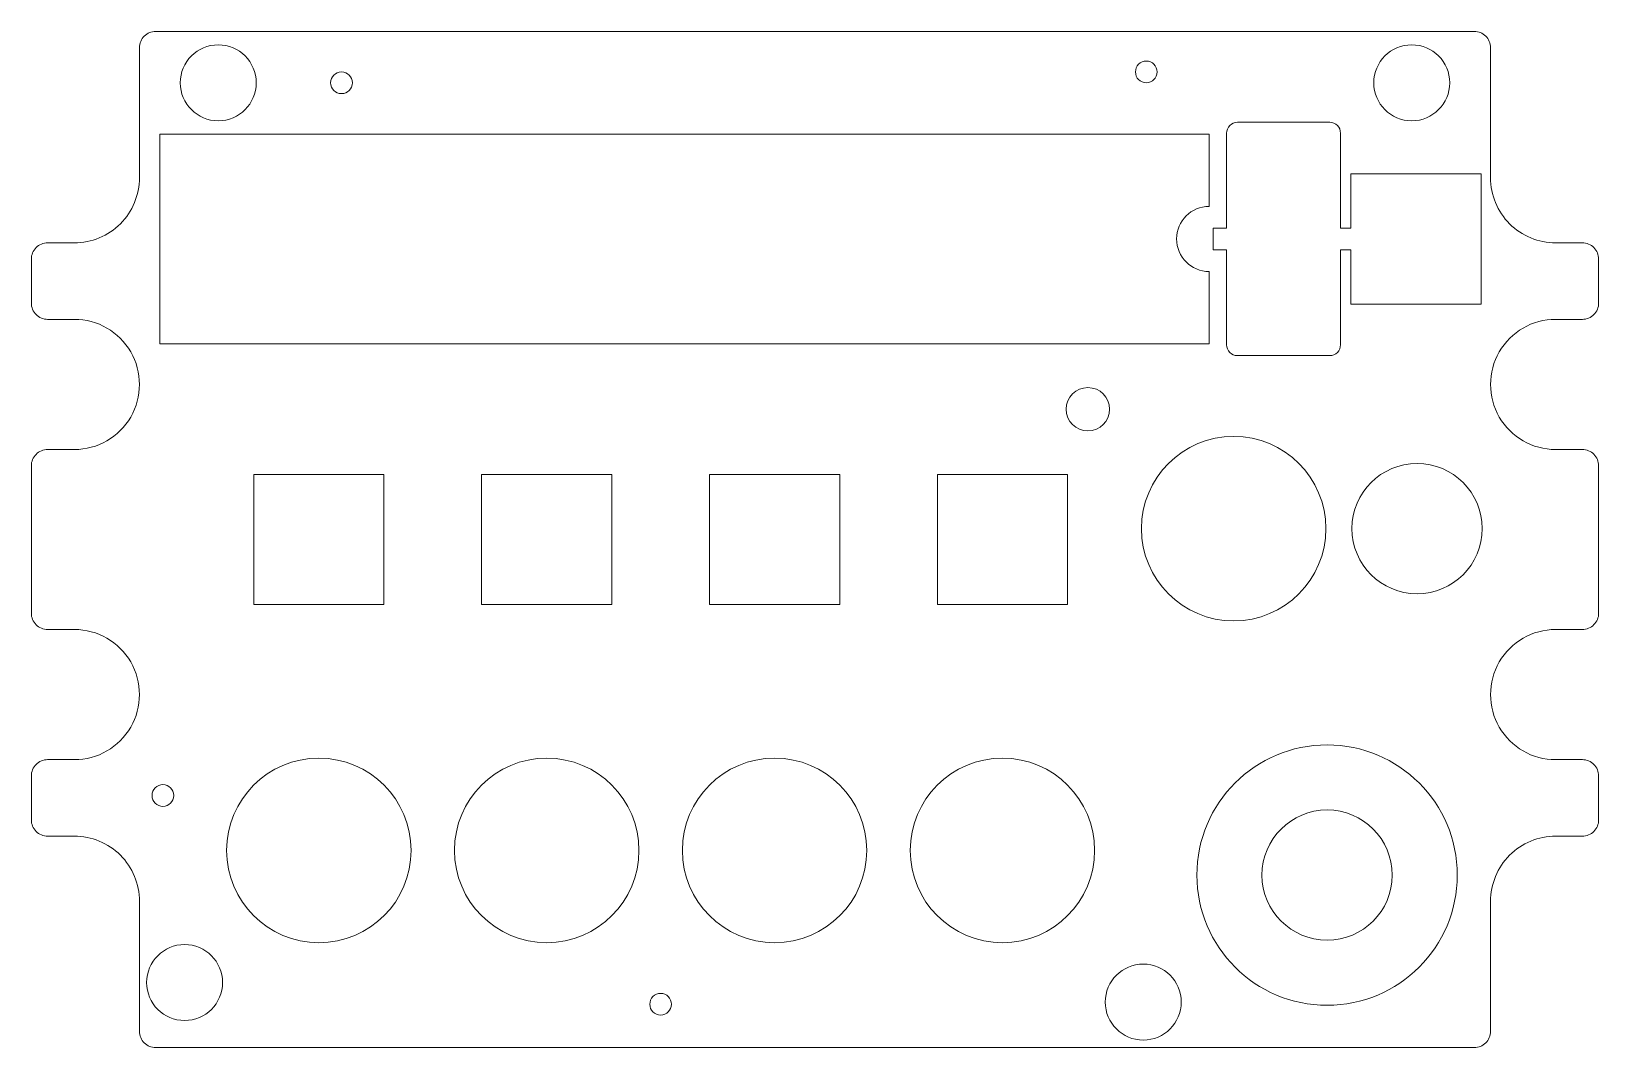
# Model space of a CAD drawing. Header units: millimetres. Extents: x -246 to 62, y -173 to 125.
# Drawn here: x -83 to 61.5, y -69.7 to 23.9 of the extents above; entities that cross this region are included whole.
import ezdxf

# ---------------------------------------------------------------- set-up
doc = ezdxf.new("R2010")
doc.units = ezdxf.units.MM
doc.header["$MEASUREMENT"] = 0
doc.layers.add('Cut', color=7, linetype='Continuous')
doc.layers.add('Engrave', color=7, linetype='Continuous')

msp = doc.modelspace()

# ---------------------------------------------------------------- linework, layer by layer
at = {"layer": 'Cut', "color": 250, "lineweight": 9}
for centre, major_axis in [((-65.7311, 19.1668), (0, 3.5)), ((44.2689, 19.1668), (0, 3.5)), ((19.8042, 20.1668), (0, 1)), ((-54.3711, 19.1668), (0, 1)), ((14.4223, -10.9176), (0, 2)), ((27.8564, -21.9177), (0, 8.5)), ((-56.4561, -51.5694), (0, 8.5)), ((-35.4561, -51.5694), (0, 8.5)), ((-14.4561, -51.5694), (0, 8.5)), ((6.5439, -51.5694), (0, 8.5)), ((-70.8311, -46.5091), (0, 1)), ((-68.8311, -63.7428), (0, 3.5)), ((19.5223, -65.5428), (0, 3.5)), ((-24.9561, -65.7428), (0, 1))]:
    msp.add_ellipse(centre, major_axis=major_axis, ratio=1, dxfattribs=at)
for points, knots in [([(51.5314, 22.4072), (51.5312, 22.8052), (51.3728, 23.1869), (51.0911, 23.4682), (51.0911, 23.4682), (50.8095, 23.7495), (50.4295, 23.9074), (50.0314, 23.9072), (50.0314, 23.9072), (50.0314, 23.9072), (-71.4936, 23.9072), (-71.4936, 23.9072), (-71.4936, 23.9072), (-71.8916, 23.9069), (-72.2733, 23.7485), (-72.5546, 23.4669), (-72.5546, 23.4669), (-72.8359, 23.1852), (-72.9938, 22.8052), (-72.9936, 22.4072), (-72.9936, 22.4072), (-72.9936, 22.4072), (-72.9936, 10.4197), (-72.9936, 10.4197), (-72.9936, 10.4197), (-72.9926, 8.8294), (-73.6233, 7.3038), (-74.7471, 6.1786), (-74.7471, 6.1786), (-75.8709, 5.0534), (-77.4033, 4.4207), (-78.9936, 4.4197), (-78.9936, 4.4197), (-78.9936, 4.4197), (-81.4561, 4.4197), (-81.4561, 4.4197), (-81.4561, 4.4197), (-81.8541, 4.4194), (-82.2358, 4.261), (-82.5171, 3.9794), (-82.5171, 3.9794), (-82.7984, 3.6977), (-82.9563, 3.3177), (-82.9561, 2.9197), (-82.9561, 2.9197), (-82.9561, 2.9197), (-82.9561, -1.1303), (-82.9561, -1.1303), (-82.9561, -1.1303), (-82.9558, -1.5284), (-82.7974, -1.9101), (-82.5158, -2.1914), (-82.5158, -2.1914), (-82.2341, -2.4727), (-81.8541, -2.6306), (-81.4561, -2.6303), (-81.4561, -2.6303), (-81.4561, -2.6303), (-78.9936, -2.6303), (-78.9936, -2.6303), (-78.9936, -2.6303), (-76.85, -2.6303), (-74.8692, -3.7739), (-73.7974, -5.6303), (-73.7974, -5.6303), (-72.7256, -7.4867), (-72.7256, -9.7739), (-73.7974, -11.6303), (-73.7974, -11.6303), (-74.8692, -13.4867), (-76.85, -14.6303), (-78.9936, -14.6303), (-78.9936, -14.6303), (-78.9936, -14.6303), (-81.4561, -14.6303), (-81.4561, -14.6303), (-81.4561, -14.6303), (-81.8541, -14.6306), (-82.2358, -14.789), (-82.5171, -15.0706), (-82.5171, -15.0706), (-82.7984, -15.3523), (-82.9563, -15.7323), (-82.9561, -16.1303), (-82.9561, -16.1303), (-82.9561, -16.1303), (-82.9561, -29.7053), (-82.9561, -29.7053), (-82.9561, -29.7053), (-82.9558, -30.1034), (-82.7974, -30.4851), (-82.5158, -30.7664), (-82.5158, -30.7664), (-82.2341, -31.0477), (-81.8541, -31.2056), (-81.4561, -31.2053), (-81.4561, -31.2053), (-81.4561, -31.2053), (-78.9936, -31.2053), (-78.9936, -31.2053), (-78.9936, -31.2053), (-76.85, -31.2053), (-74.8692, -32.3489), (-73.7974, -34.2053), (-73.7974, -34.2053), (-72.7256, -36.0617), (-72.7256, -38.3489), (-73.7974, -40.2053), (-73.7974, -40.2053), (-74.8692, -42.0617), (-76.85, -43.2053), (-78.9936, -43.2053), (-78.9936, -43.2053), (-78.9936, -43.2053), (-81.4561, -43.2053), (-81.4561, -43.2053), (-81.4561, -43.2053), (-81.8541, -43.2056), (-82.2358, -43.364), (-82.5171, -43.6456), (-82.5171, -43.6456), (-82.7984, -43.9273), (-82.9563, -44.3073), (-82.9561, -44.7053), (-82.9561, -44.7053), (-82.9561, -44.7053), (-82.9561, -48.7553), (-82.9561, -48.7553), (-82.9561, -48.7553), (-82.9558, -49.1534), (-82.7974, -49.5351), (-82.5158, -49.8164), (-82.5158, -49.8164), (-82.2341, -50.0977), (-81.8541, -50.2556), (-81.4561, -50.2553), (-81.4561, -50.2553), (-81.4561, -50.2553), (-78.9936, -50.2553), (-78.9936, -50.2553), (-78.9936, -50.2553), (-77.4033, -50.2543), (-75.8777, -50.8851), (-74.7525, -52.0089), (-74.7525, -52.0089), (-73.6273, -53.1327), (-72.9946, -54.665), (-72.9936, -56.2553), (-72.9936, -56.2553), (-72.9936, -56.2553), (-72.9936, -68.2428), (-72.9936, -68.2428), (-72.9936, -68.2428), (-72.9933, -68.6409), (-72.8349, -69.0226), (-72.5533, -69.3039), (-72.5533, -69.3039), (-72.2716, -69.5852), (-71.8916, -69.7431), (-71.4936, -69.7428), (-71.4936, -69.7428), (-71.4936, -69.7428), (50.0314, -69.7428), (50.0314, -69.7428), (50.0314, -69.7428), (50.4295, -69.7426), (50.8112, -69.5842), (51.0925, -69.3025), (51.0925, -69.3025), (51.3738, -69.0209), (51.5317, -68.6409), (51.5314, -68.2428), (51.5314, -68.2428), (51.5314, -68.2428), (51.5314, -56.2553), (51.5314, -56.2553), (51.5314, -56.2553), (51.5304, -54.665), (52.1612, -53.1395), (53.285, -52.0143), (53.285, -52.0143), (54.4088, -50.889), (55.9411, -50.2563), (57.5314, -50.2553), (57.5314, -50.2553), (57.5314, -50.2553), (59.9939, -50.2553), (59.9939, -50.2553), (59.9939, -50.2553), (60.392, -50.2551), (60.7737, -50.0967), (61.055, -49.815), (61.055, -49.815), (61.3363, -49.5334), (61.4942, -49.1534), (61.4939, -48.7553), (61.4939, -48.7553), (61.4939, -48.7553), (61.4939, -44.7053), (61.4939, -44.7053), (61.4939, -44.7053), (61.4937, -44.3073), (61.3353, -43.9256), (61.0536, -43.6443), (61.0536, -43.6443), (60.772, -43.363), (60.392, -43.2051), (59.9939, -43.2053), (59.9939, -43.2053), (59.9939, -43.2053), (57.5314, -43.2053), (57.5314, -43.2053), (57.5314, -43.2053), (55.3878, -43.2053), (53.4071, -42.0617), (52.3353, -40.2053), (52.3353, -40.2053), (51.2635, -38.3489), (51.2635, -36.0617), (52.3353, -34.2053), (52.3353, -34.2053), (53.4071, -32.3489), (55.3878, -31.2053), (57.5314, -31.2053), (57.5314, -31.2053), (57.5314, -31.2053), (59.9939, -31.2053), (59.9939, -31.2053), (59.9939, -31.2053), (60.392, -31.2051), (60.7737, -31.0467), (61.055, -30.765), (61.055, -30.765), (61.3363, -30.4834), (61.4942, -30.1034), (61.4939, -29.7053), (61.4939, -29.7053), (61.4939, -29.7053), (61.4939, -16.1303), (61.4939, -16.1303), (61.4939, -16.1303), (61.4937, -15.7323), (61.3353, -15.3506), (61.0536, -15.0693), (61.0536, -15.0693), (60.772, -14.788), (60.392, -14.6301), (59.9939, -14.6303), (59.9939, -14.6303), (59.9939, -14.6303), (57.5314, -14.6303), (57.5314, -14.6303), (57.5314, -14.6303), (55.3878, -14.6303), (53.4071, -13.4867), (52.3353, -11.6303), (52.3353, -11.6303), (51.2635, -9.7739), (51.2635, -7.4867), (52.3353, -5.6303), (52.3353, -5.6303), (53.4071, -3.7739), (55.3878, -2.6303), (57.5314, -2.6303), (57.5314, -2.6303), (57.5314, -2.6303), (59.9939, -2.6303), (59.9939, -2.6303), (59.9939, -2.6303), (60.392, -2.6301), (60.7737, -2.4717), (61.055, -2.19), (61.055, -2.19), (61.3363, -1.9084), (61.4942, -1.5284), (61.4939, -1.1303), (61.4939, -1.1303), (61.4939, -1.1303), (61.4939, 2.9197), (61.4939, 2.9197), (61.4939, 2.9197), (61.4937, 3.3177), (61.3353, 3.6994), (61.0536, 3.9807), (61.0536, 3.9807), (60.772, 4.262), (60.392, 4.4199), (59.9939, 4.4197), (59.9939, 4.4197), (59.9939, 4.4197), (57.5314, 4.4197), (57.5314, 4.4197), (57.5314, 4.4197), (55.9411, 4.4187), (54.4156, 5.0494), (53.2904, 6.1732), (53.2904, 6.1732), (52.1651, 7.297), (51.5324, 8.8294), (51.5314, 10.4197), (51.5314, 10.4197), (51.5314, 10.4197), (51.5314, 22.4072), (51.5314, 22.4072)], [0, 0, 0, 0, 0.01298701, 0.01298701, 0.01298701, 0.01298701, 0.02597403, 0.02597403, 0.02597403, 0.02597403, 0.03896104, 0.03896104, 0.03896104, 0.03896104, 0.05194805, 0.05194805, 0.05194805, 0.05194805, 0.06493506, 0.06493506, 0.06493506, 0.06493506, 0.07792208, 0.07792208, 0.07792208, 0.07792208, 0.09090909, 0.09090909, 0.09090909, 0.09090909, 0.1038961, 0.1038961, 0.1038961, 0.1038961, 0.11688312, 0.11688312, 0.11688312, 0.11688312, 0.12987013, 0.12987013, 0.12987013, 0.12987013, 0.14285714, 0.14285714, 0.14285714, 0.14285714, 0.15584416, 0.15584416, 0.15584416, 0.15584416, 0.16883117, 0.16883117, 0.16883117, 0.16883117, 0.18181818, 0.18181818, 0.18181818, 0.18181818, 0.19480519, 0.19480519, 0.19480519, 0.19480519, 0.20779221, 0.20779221, 0.20779221, 0.20779221, 0.22077922, 0.22077922, 0.22077922, 0.22077922, 0.23376623, 0.23376623, 0.23376623, 0.23376623, 0.24675325, 0.24675325, 0.24675325, 0.24675325, 0.25974026, 0.25974026, 0.25974026, 0.25974026, 0.27272727, 0.27272727, 0.27272727, 0.27272727, 0.28571429, 0.28571429, 0.28571429, 0.28571429, 0.2987013, 0.2987013, 0.2987013, 0.2987013, 0.31168831, 0.31168831, 0.31168831, 0.31168831, 0.32467532, 0.32467532, 0.32467532, 0.32467532, 0.33766234, 0.33766234, 0.33766234, 0.33766234, 0.35064935, 0.35064935, 0.35064935, 0.35064935, 0.36363636, 0.36363636, 0.36363636, 0.36363636, 0.37662338, 0.37662338, 0.37662338, 0.37662338, 0.38961039, 0.38961039, 0.38961039, 0.38961039, 0.4025974, 0.4025974, 0.4025974, 0.4025974, 0.41558442, 0.41558442, 0.41558442, 0.41558442, 0.42857143, 0.42857143, 0.42857143, 0.42857143, 0.44155844, 0.44155844, 0.44155844, 0.44155844, 0.45454545, 0.45454545, 0.45454545, 0.45454545, 0.46753247, 0.46753247, 0.46753247, 0.46753247, 0.48051948, 0.48051948, 0.48051948, 0.48051948, 0.49350649, 0.49350649, 0.49350649, 0.49350649, 0.50649351, 0.50649351, 0.50649351, 0.50649351, 0.51948052, 0.51948052, 0.51948052, 0.51948052, 0.53246753, 0.53246753, 0.53246753, 0.53246753, 0.54545455, 0.54545455, 0.54545455, 0.54545455, 0.55844156, 0.55844156, 0.55844156, 0.55844156, 0.57142857, 0.57142857, 0.57142857, 0.57142857, 0.58441558, 0.58441558, 0.58441558, 0.58441558, 0.5974026, 0.5974026, 0.5974026, 0.5974026, 0.61038961, 0.61038961, 0.61038961, 0.61038961, 0.62337662, 0.62337662, 0.62337662, 0.62337662, 0.63636364, 0.63636364, 0.63636364, 0.63636364, 0.64935065, 0.64935065, 0.64935065, 0.64935065, 0.66233766, 0.66233766, 0.66233766, 0.66233766, 0.67532468, 0.67532468, 0.67532468, 0.67532468, 0.68831169, 0.68831169, 0.68831169, 0.68831169, 0.7012987, 0.7012987, 0.7012987, 0.7012987, 0.71428571, 0.71428571, 0.71428571, 0.71428571, 0.72727273, 0.72727273, 0.72727273, 0.72727273, 0.74025974, 0.74025974, 0.74025974, 0.74025974, 0.75324675, 0.75324675, 0.75324675, 0.75324675, 0.76623377, 0.76623377, 0.76623377, 0.76623377, 0.77922078, 0.77922078, 0.77922078, 0.77922078, 0.79220779, 0.79220779, 0.79220779, 0.79220779, 0.80519481, 0.80519481, 0.80519481, 0.80519481, 0.81818182, 0.81818182, 0.81818182, 0.81818182, 0.83116883, 0.83116883, 0.83116883, 0.83116883, 0.84415584, 0.84415584, 0.84415584, 0.84415584, 0.85714286, 0.85714286, 0.85714286, 0.85714286, 0.87012987, 0.87012987, 0.87012987, 0.87012987, 0.88311688, 0.88311688, 0.88311688, 0.88311688, 0.8961039, 0.8961039, 0.8961039, 0.8961039, 0.90909091, 0.90909091, 0.90909091, 0.90909091, 0.92207792, 0.92207792, 0.92207792, 0.92207792, 0.93506494, 0.93506494, 0.93506494, 0.93506494, 0.94805195, 0.94805195, 0.94805195, 0.94805195, 0.96103896, 0.96103896, 0.96103896, 0.96103896, 0.97402597, 0.97402597, 0.97402597, 0.97402597, 1, 1, 1, 1]), ([(50.6541, 10.7763), (50.6541, 10.7763), (50.6541, -1.2237), (50.6541, -1.2237), (50.6541, -1.2237), (50.6541, -1.2237), (38.6541, -1.2237), (38.6541, -1.2237), (38.6541, -1.2237), (38.6541, -1.2237), (38.6541, 3.7763), (38.6541, 3.7763), (38.6541, 3.7763), (38.6541, 3.7763), (37.7041, 3.7763), (37.7041, 3.7763), (37.7041, 3.7763), (37.7041, 3.7763), (37.7041, -4.9737), (37.7041, -4.9737), (37.7041, -4.9737), (37.7043, -5.2387), (37.5992, -5.493), (37.4119, -5.6805), (37.4119, -5.6805), (37.2246, -5.868), (36.9692, -5.9735), (36.7041, -5.9737), (36.7041, -5.9737), (36.7041, -5.9737), (28.2041, -5.9737), (28.2041, -5.9737), (28.2041, -5.9737), (27.9391, -5.9738), (27.6848, -5.8687), (27.4973, -5.6814), (27.4973, -5.6814), (27.3097, -5.4941), (27.2043, -5.2387), (27.2041, -4.9737), (27.2041, -4.9737), (27.2041, -4.9737), (27.2041, 3.7763), (27.2041, 3.7763), (27.2041, 3.7763), (27.2041, 3.7763), (25.9541, 3.7763), (25.9541, 3.7763), (25.9541, 3.7763), (25.9541, 3.7763), (25.9541, 5.7763), (25.9541, 5.7763), (25.9541, 5.7763), (25.9541, 5.7763), (27.2041, 5.7763), (27.2041, 5.7763), (27.2041, 5.7763), (27.2041, 5.7763), (27.2041, 14.5263), (27.2041, 14.5263), (27.2041, 14.5263), (27.204, 14.7914), (27.3091, 15.0456), (27.4964, 15.2332), (27.4964, 15.2332), (27.6837, 15.4207), (27.9391, 15.5262), (28.2041, 15.5263), (28.2041, 15.5263), (28.2041, 15.5263), (36.7041, 15.5263), (36.7041, 15.5263), (36.7041, 15.5263), (36.9692, 15.5265), (37.2234, 15.4214), (37.411, 15.2341), (37.411, 15.2341), (37.5985, 15.0468), (37.704, 14.7914), (37.7041, 14.5263), (37.7041, 14.5263), (37.7041, 14.5263), (37.7041, 5.7763), (37.7041, 5.7763), (37.7041, 5.7763), (37.7041, 5.7763), (38.6541, 5.7763), (38.6541, 5.7763), (38.6541, 5.7763), (38.6541, 5.7763), (38.6541, 10.7763), (38.6541, 10.7763), (38.6541, 10.7763), (38.6541, 10.7763), (50.6541, 10.7763), (50.6541, 10.7763)], [0, 0, 0, 0, 0.04, 0.04, 0.04, 0.04, 0.08, 0.08, 0.08, 0.08, 0.12, 0.12, 0.12, 0.12, 0.16, 0.16, 0.16, 0.16, 0.2, 0.2, 0.2, 0.2, 0.24, 0.24, 0.24, 0.24, 0.28, 0.28, 0.28, 0.28, 0.32, 0.32, 0.32, 0.32, 0.36, 0.36, 0.36, 0.36, 0.4, 0.4, 0.4, 0.4, 0.44, 0.44, 0.44, 0.44, 0.48, 0.48, 0.48, 0.48, 0.52, 0.52, 0.52, 0.52, 0.56, 0.56, 0.56, 0.56, 0.6, 0.6, 0.6, 0.6, 0.64, 0.64, 0.64, 0.64, 0.68, 0.68, 0.68, 0.68, 0.72, 0.72, 0.72, 0.72, 0.76, 0.76, 0.76, 0.76, 0.8, 0.8, 0.8, 0.8, 0.84, 0.84, 0.84, 0.84, 0.88, 0.88, 0.88, 0.88, 0.92, 0.92, 0.92, 0.92, 1, 1, 1, 1]), ([(25.5939, -4.8737), (25.5939, -4.8737), (-71.1061, -4.8737), (-71.1061, -4.8737), (-71.1061, -4.8737), (-71.1061, -4.8737), (-71.1061, 14.4263), (-71.1061, 14.4263), (-71.1061, 14.4263), (-71.1061, 14.4263), (25.5939, 14.4263), (25.5939, 14.4263), (25.5939, 14.4263), (25.5939, 14.4263), (25.5939, 7.7763), (25.5939, 7.7763), (25.5939, 7.7763), (23.9369, 7.7763), (22.5939, 6.4333), (22.5939, 4.7763), (22.5939, 4.7763), (22.5939, 3.1195), (23.9369, 1.7763), (25.5939, 1.7763), (25.5939, 1.7763), (25.5939, 1.7763), (25.5939, -4.8737), (25.5939, -4.8737)], [0, 0, 0, 0, 0.125, 0.125, 0.125, 0.125, 0.25, 0.25, 0.25, 0.25, 0.375, 0.375, 0.375, 0.375, 0.5, 0.5, 0.5, 0.5, 0.625, 0.625, 0.625, 0.625, 0.75, 0.75, 0.75, 0.75, 1, 1, 1, 1]), ([(-62.4561, -28.9178), (-62.4561, -28.9178), (-50.4561, -28.9178), (-50.4561, -28.9178), (-50.4561, -28.9178), (-50.4561, -28.9178), (-50.4561, -16.9178), (-50.4561, -16.9178), (-50.4561, -16.9178), (-50.4561, -16.9178), (-62.4561, -16.9178), (-62.4561, -16.9178), (-62.4561, -16.9178), (-62.4561, -16.9178), (-62.4561, -28.9178), (-62.4561, -28.9178)], [0, 0, 0, 0, 0.2, 0.2, 0.2, 0.2, 0.4, 0.4, 0.4, 0.4, 0.6, 0.6, 0.6, 0.6, 1, 1, 1, 1]), ([(-41.4561, -28.9178), (-41.4561, -28.9178), (-29.4561, -28.9178), (-29.4561, -28.9178), (-29.4561, -28.9178), (-29.4561, -28.9178), (-29.4561, -16.9178), (-29.4561, -16.9178), (-29.4561, -16.9178), (-29.4561, -16.9178), (-41.4561, -16.9178), (-41.4561, -16.9178), (-41.4561, -16.9178), (-41.4561, -16.9178), (-41.4561, -28.9178), (-41.4561, -28.9178)], [0, 0, 0, 0, 0.2, 0.2, 0.2, 0.2, 0.4, 0.4, 0.4, 0.4, 0.6, 0.6, 0.6, 0.6, 1, 1, 1, 1]), ([(-20.4561, -28.9178), (-20.4561, -28.9178), (-8.4561, -28.9178), (-8.4561, -28.9178), (-8.4561, -28.9178), (-8.4561, -28.9178), (-8.4561, -16.9178), (-8.4561, -16.9178), (-8.4561, -16.9178), (-8.4561, -16.9178), (-20.4561, -16.9178), (-20.4561, -16.9178), (-20.4561, -16.9178), (-20.4561, -16.9178), (-20.4561, -28.9178), (-20.4561, -28.9178)], [0, 0, 0, 0, 0.2, 0.2, 0.2, 0.2, 0.4, 0.4, 0.4, 0.4, 0.6, 0.6, 0.6, 0.6, 1, 1, 1, 1]), ([(0.5439, -28.9178), (0.5439, -28.9178), (12.5439, -28.9178), (12.5439, -28.9178), (12.5439, -28.9178), (12.5439, -28.9178), (12.5439, -16.9178), (12.5439, -16.9178), (12.5439, -16.9178), (12.5439, -16.9178), (0.5439, -16.9178), (0.5439, -16.9178), (0.5439, -16.9178), (0.5439, -16.9178), (0.5439, -28.9178), (0.5439, -28.9178)], [0, 0, 0, 0, 0.2, 0.2, 0.2, 0.2, 0.4, 0.4, 0.4, 0.4, 0.6, 0.6, 0.6, 0.6, 1, 1, 1, 1]), ([(44.7563, -15.9178), (41.4426, -15.9178), (38.7564, -18.6041), (38.7564, -21.9178), (38.7564, -21.9178), (38.7564, -25.2314), (41.4427, -27.9178), (44.7564, -27.9178), (44.7564, -27.9178), (48.0701, -27.9177), (50.7564, -25.2315), (50.7564, -21.9178), (50.7564, -21.9178), (50.7564, -18.6038), (48.0701, -15.9178), (44.7563, -15.9178)], [0, 0, 0, 0, 0.2, 0.2, 0.2, 0.2, 0.4, 0.4, 0.4, 0.4, 0.6, 0.6, 0.6, 0.6, 1, 1, 1, 1]), ([(36.4658, -47.8399), (33.1522, -47.8399), (30.466, -50.5263), (30.466, -53.84), (30.466, -53.84), (30.466, -57.1536), (33.1523, -59.8399), (36.466, -59.8399), (36.466, -59.8399), (39.7797, -59.8399), (42.466, -57.1536), (42.466, -53.84), (42.466, -53.84), (42.466, -50.5263), (39.7797, -47.84), (36.4658, -47.8399)], [0, 0, 0, 0, 0.2, 0.2, 0.2, 0.2, 0.4, 0.4, 0.4, 0.4, 0.6, 0.6, 0.6, 0.6, 1, 1, 1, 1])]:
    msp.add_open_spline(points, degree=3, knots=knots, dxfattribs=at)
at = {"layer": 'Cut', "color": 2, "lineweight": 9}
msp.add_open_spline([(36.4663, -41.8399), (43.0937, -41.8399), (48.466, -47.2127), (48.466, -53.84), (48.466, -53.84), (48.466, -60.4673), (43.0934, -65.8399), (36.466, -65.8399), (36.466, -65.8399), (29.8386, -65.8399), (24.466, -60.4673), (24.466, -53.84), (24.466, -53.84), (24.466, -47.2127), (29.8386, -41.8402), (36.4663, -41.8399)], degree=3, knots=[0, 0, 0, 0, 0.2, 0.2, 0.2, 0.2, 0.4, 0.4, 0.4, 0.4, 0.6, 0.6, 0.6, 0.6, 1, 1, 1, 1], dxfattribs=at)
at = {"layer": 'Engrave', "color": 2, "lineweight": 9}
msp.add_open_spline([(36.4663, -41.8399), (43.0937, -41.8399), (48.466, -47.2127), (48.466, -53.84), (48.466, -53.84), (48.466, -60.4673), (43.0934, -65.8399), (36.466, -65.8399), (36.466, -65.8399), (29.8386, -65.8399), (24.466, -60.4673), (24.466, -53.84), (24.466, -53.84), (24.466, -47.2127), (29.8386, -41.8402), (36.4663, -41.8399)], degree=3, knots=[0, 0, 0, 0, 0.2, 0.2, 0.2, 0.2, 0.4, 0.4, 0.4, 0.4, 0.6, 0.6, 0.6, 0.6, 1, 1, 1, 1], dxfattribs=at)

doc.saveas('drawing.dxf')
